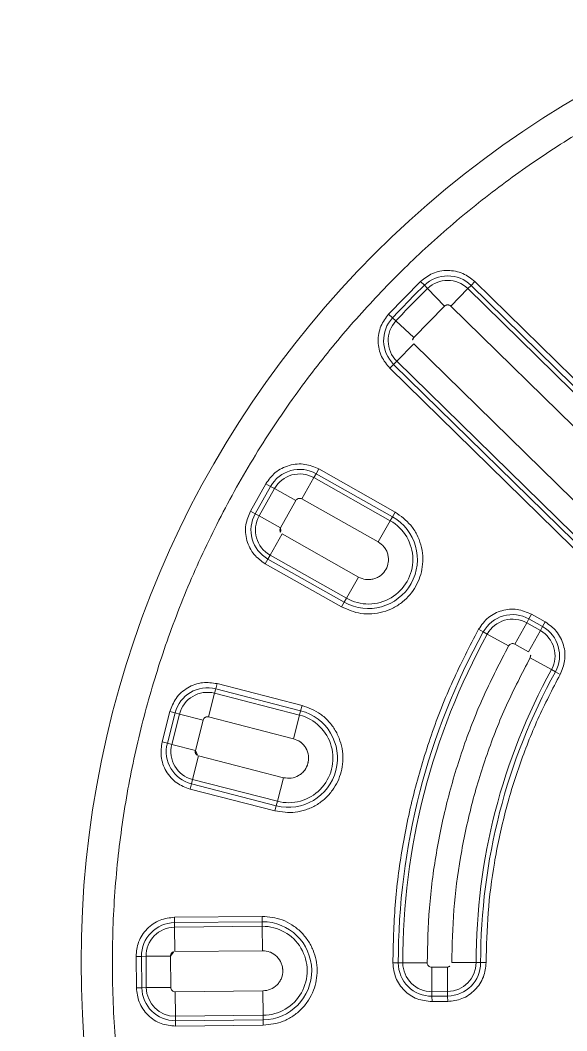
# Model space of a CAD drawing. Header units: metres. Extents: x 859577 to 860336, y 1645916 to 1646650.
# Drawn here: x 859953.9098 to 859954.015, y 1646454.4494 to 1646454.6439 of the extents above; entities that cross this region are included whole.
import ezdxf

# ---------------------------------------------------------------- set-up
doc = ezdxf.new("R2010")
doc.units = ezdxf.units.M
doc.layers.add('A-ACCESORIOS', color=30, linetype='Continuous', lineweight=20)
doc.layers.add('PISO', color=31, linetype='Continuous', lineweight=15)

# ---------------------------------------------------------------- blocks, each defined once
blk = doc.blocks.new('mu10-3')
at = {"layer": 'A-ACCESORIOS', "linetype": 'Continuous', "ltscale": 20}
for p, q in [((-0.7546466521228012, 0.3451187811086243), (-0.7546466521228012, 0.3461626168894441)), ((-0.754646652124336, 0.3461626168894441), (-0.6206626465744876, 0.3461626168894441)), ((-0.7546466521228012, 0.3451187811083969), (-0.7546466521226876, 0.3442489179575432)), ((-0.6206626465822751, 0.3451187811086243), (-0.7546466521228012, 0.3451187811086243)), ((-0.7546466521226876, 0.3442489179575432), (-0.6206626465746012, 0.3442489179575432)), ((-0.7546466521226876, 0.3442489179575432), (-0.7546466521226876, 0.3395516569430015)), ((-0.7621128233602121, 0.3300774043706269), (-0.7621128233603258, 0.3388739403898171)), ((-0.7610692896447517, 0.3388488301942516), (-0.7621128233603258, 0.3388739403890213)), ((-0.761069289644638, 0.3388488301942516), (-0.760199678214974, 0.3388279050319625)), ((-0.7601996782148603, 0.3388279050319056), (-0.7555037764940948, 0.3387149091555557)), ((-0.7555037764940948, 0.3302364356064231), (-0.7555037764940948, 0.3387149091555557)), ((-0.7546466521226876, 0.3395516569430015), (-0.6206626465744876, 0.3395516569430015)), ((-0.761069289644638, 0.3301025145676704), (-0.7621128233603258, 0.3300774043729007)), ((-0.761069289644638, 0.3301025145676704), (-0.7601996782148603, 0.3301234397299595)), ((-0.7601996782148603, 0.3301234397300163), (-0.7555037764940948, 0.3302364356064231)), ((-0.6206626465713612, 0.3293996878084045), (-0.7546466521226876, 0.329399687813634)), ((-0.7546466521228012, 0.3247024268043788), (-0.7546466521226876, 0.329399687813634)), ((-0.6206626465713612, 0.3247024268429755), (-0.7546466521228012, 0.3247024268043788)), ((-0.7546466521228012, 0.3238325636534114), (-0.7546466521228012, 0.3247024268043219)), ((-0.7546466521228012, 0.3238325636535251), (-0.6206626465760223, 0.3238325636535251)), ((-0.7546466521228012, 0.3238325636535251), (-0.7546466521228012, 0.3227887278725348)), ((-0.6206626465744876, 0.3227887278725348), (-0.7546466521235402, 0.3227887278725348)), ((-0.7020259918285205, 0.3080830245031621), (-0.6991152351214964, 0.3088629594121812)), ((-0.7017558272477231, 0.3070747565640772), (-0.7020259918277816, 0.3080830245033326)), ((-0.6988450705413243, 0.307854691472869), (-0.7017558272477231, 0.3070747565640772)), ((-0.6988450705413243, 0.307854691472869), (-0.6991152351214964, 0.3088629594121812)), ((-0.6988450705415516, 0.3078546914728122), (-0.6986199333913987, 0.3070144681901184)), ((-0.7017558272477231, 0.3070747565640772), (-0.7015306900976839, 0.3062345332813265)), ((-0.7015306900976839, 0.3062345332813265), (-0.6986199333913987, 0.3070144681901184)), ((-0.7015306900976839, 0.3062345332813265), (-0.7003149494872787, 0.3016973275546206)), ((-0.6986199333915124, 0.3070144681901184), (-0.6974041927811072, 0.3024772624633556)), ((-0.7508575952776368, 0.299366064398896), (-0.7345581297910826, 0.3037334930131124)), ((-0.7342879652449597, 0.3027252250648189), (-0.7345581298249044, 0.3037334930040174)), ((-0.6909933844995066, 0.3033729444191522), (-0.6899878272157025, 0.3036530295613034)), ((-0.734287965244846, 0.3027252250647052), (-0.7505874306972373, 0.2983577964596975)), ((-0.7503622935471981, 0.2975175731770037), (-0.7340628280948067, 0.3018850017820114)), ((-0.7342879652449597, 0.3027252250648189), (-0.7340628280948067, 0.3018850017820114)), ((-0.7340628280948067, 0.3018850017820114), (-0.7328470874844015, 0.2973477960552486)), ((-0.7003149494872787, 0.3016973275546206), (-0.6974041927811072, 0.3024772624633556)), ((-0.6918313489025536, 0.3031395401340546), (-0.6963563566793596, 0.3018791569945165)), ((-0.6918313489025536, 0.3031395401340546), (-0.6909933844995066, 0.3033729444191522)), ((-0.7054443375634492, 0.2993800008217136), (-0.7009190314001899, 0.3006393122078634)), ((-0.7505874306972373, 0.2983577964596975), (-0.7508575952772958, 0.2993660643990097)), ((-0.7505874306972373, 0.2983577964596975), (-0.7503622935471981, 0.2975175731770037)), ((-0.7062823572233583, 0.299146795009392), (-0.7072879808152379, 0.2988669480347426)), ((-0.706282357223472, 0.299146795009392), (-0.7054443375635628, 0.2993800008217136)), ((-0.7503622935471981, 0.2975175731770037), (-0.7491465529367929, 0.2929803674501841)), ((-0.7491465529367929, 0.2929803674501841), (-0.7328470874844015, 0.2973477960552486)), ((-0.754290012556794, 0.2907145642945466), (-0.749752806830088, 0.2919303049048949)), ((-0.7481930108997403, 0.2861090672437285), (-0.7497528068299744, 0.2919303049049518)), ((-0.7551302358396015, 0.2904894271444505), (-0.7561385037788568, 0.290219262564392)), ((-0.7545787078483386, 0.2843980249023161), (-0.7561385037786295, 0.2902192625637667)), ((-0.7551302358396015, 0.2904894271444505), (-0.7542900125569076, 0.2907145642945466)), ((-0.7551302358393741, 0.2904894271438252), (-0.7535704399090832, 0.2846681894828862)), ((-0.7527302166265031, 0.2848933266328686), (-0.754290012556794, 0.2907145642945466)), ((-0.7308434829421344, 0.289870241944584), (-0.7471429483547922, 0.2855028133500923)), ((-0.7296277423891411, 0.2853330364316093), (-0.7308434829421344, 0.289870241944584)), ((-0.7481930108997403, 0.2861090672437285), (-0.7527302166265031, 0.2848933266329823)), ((-0.7545787078483386, 0.2843980249023161), (-0.7535704399090832, 0.2846681894824883)), ((-0.7527302166263894, 0.2848933266329254), (-0.7535704399091969, 0.2846681894828862)), ((-0.745927207744046, 0.2809656076233296), (-0.7471429483547922, 0.2855028133500923)), ((-0.7296277423891411, 0.2853330364316093), (-0.745927207744046, 0.2809656076233864)), ((-0.7457020705940067, 0.2801253843406357), (-0.7294026051371247, 0.2844928129468371)), ((-0.7294026051371247, 0.2844928129467803), (-0.7296277423891411, 0.2853330364316093)), ((-0.7294026051371247, 0.2844928129468371), (-0.7291324405570663, 0.2834845450075818)), ((-0.7291324405528599, 0.2834845450087187), (-0.7454319060132093, 0.2791171164015509)), ((-0.7457020705940067, 0.2801253843406926), (-0.745927207744046, 0.2809656076233296)), ((-0.7457020705940067, 0.2801253843406357), (-0.7454319060139483, 0.2791171164013235)), ((-0.7359258600911289, 0.2561674914092578), (-0.7213121591266258, 0.2646047155950555)), ((-0.7207902412662861, 0.2637007272739424), (-0.721312159156696, 0.2646047155776046)), ((-0.7207902412662861, 0.2637007272738856), (-0.7354039422002643, 0.2552635031057093)), ((-0.7349690106248659, 0.2545101795192295), (-0.7203553096908308, 0.2629474036874626)), ((-0.7207902412662861, 0.2637007272739424), (-0.7203553096908308, 0.2629474036874626)), ((-0.7203553096908308, 0.2629474036874626), (-0.7180066791835316, 0.258879456320642)), ((-0.7326203801176234, 0.2504422321524657), (-0.7180066791835316, 0.258879456320642)), ((-0.7354039422002643, 0.2552635031057093), (-0.7359258600907879, 0.2561674914094283)), ((-0.7354039422002643, 0.2552635031057093), (-0.7349690106248659, 0.2545101795192295)), ((-0.7349690106248659, 0.2545101795192295), (-0.7326203801176234, 0.2504422321524657)), ((-0.6620968740214721, 0.253322720109793), (-0.6627179902632179, 0.2527137237917714)), ((-0.6620968740213584, 0.253322720109793), (-0.6613515345312067, 0.2540535156913961)), ((-0.7141360123777076, 0.2521752647125481), (-0.7287497132939507, 0.2437380405546605)), ((-0.7117873819984197, 0.2481073175261486), (-0.7141360123777076, 0.2521752647125481)), ((-0.6627179902632179, 0.2527137237917714), (-0.6660720179689292, 0.2494251436745003)), ((-0.737002147591852, 0.2469224090597208), (-0.7329342002250883, 0.249271039567077)), ((-0.7299209058793963, 0.2440518606620117), (-0.7329342002250883, 0.249271039567077)), ((-0.7117873819586293, 0.2481073175490565), (-0.7264010828968139, 0.2396700933786065)), ((-0.7259661512111961, 0.2389167696013033), (-0.7113524502731252, 0.2473539937717533)), ((-0.7113524502731252, 0.2473539937717533), (-0.7117873819586293, 0.2481073175490565)), ((-0.7113524502731252, 0.2473539937717533), (-0.7108305323826585, 0.2464500054680343)), ((-0.666077961489691, 0.248218638256958), (-0.6682087832870707, 0.2460878164595783)), ((-0.6627564963733334, 0.2448971731406004), (-0.666077961489691, 0.248218638256958)), ((-0.7377554711783318, 0.2464874774843224), (-0.7386594594820508, 0.2459655595938557)), ((-0.7356461651360178, 0.2407463806884493), (-0.7386594594817097, 0.2459655595932873)), ((-0.7377554711784455, 0.2464874774843224), (-0.737002147591852, 0.2469224090597777)), ((-0.7377554711779908, 0.246487477483754), (-0.7347421768324693, 0.241268298579314)), ((-0.7339888532460463, 0.2417032301547124), (-0.737002147591852, 0.2469224090597777)), ((-0.7108305323787931, 0.2464500054702512), (-0.7254442333200473, 0.2380127812979254)), ((-0.6727803411446871, 0.2428042994461634), (-0.6694270924114107, 0.2460936738503392)), ((-0.6682087832870707, 0.2460878164595783), (-0.6648873181707131, 0.2427663513432208)), ((-0.7299209058793963, 0.2440518606620117), (-0.7339888532460463, 0.2417032301547692)), ((-0.7264010827865377, 0.2396700931877831), (-0.728749713293837, 0.2437380405545468)), ((-0.6627564963733334, 0.2448971731406004), (-0.6648873181707131, 0.2427663513432208)), ((-0.664272232038229, 0.2421512652102251), (-0.6621414102405652, 0.2442820870080027)), ((-0.6614033068810272, 0.2435439836491469), (-0.6635341286791459, 0.2414131618510282)), ((-0.6621414102405652, 0.2442820870080027), (-0.6627564963733334, 0.2448971731406004)), ((-0.6621414102405652, 0.2442820870080027), (-0.6614033068813683, 0.2435439836488058)), ((-0.7356461651360178, 0.2407463806884493), (-0.7347421768323557, 0.2412682985789729)), ((-0.73398885324616, 0.2417032301546556), (-0.734742176832583, 0.2412682985792571)), ((-0.6734013131323309, 0.242195156038008), (-0.6741464795175602, 0.2414641839481533)), ((-0.6734013131323309, 0.2421951560379512), (-0.6727803411446871, 0.2428042994461634)), ((-0.6648873181707131, 0.2427663513431639), (-0.664272232038229, 0.2421512652103956)), ((-0.6635341286791459, 0.2414131618510282), (-0.664272232038229, 0.2421512652102251)), ((-0.7259661512111961, 0.2389167696013033), (-0.7264010827866514, 0.2396700931877263)), ((-0.7259661512111961, 0.2389167696013033), (-0.7254442333206725, 0.2380127812975843)), ((-0.7103222980321107, 0.2183054915424805), (-0.6983902611597159, 0.2302375284149321)), ((-0.6976521578253028, 0.2294994250310083), (-0.698390261184386, 0.2302375283901483)), ((-0.6976521578251891, 0.2294994250309514), (-0.7095841946727433, 0.217567388183511)), ((-0.7089691085400318, 0.2169523020508564), (-0.6970370716926482, 0.2288843388982968)), ((-0.6976521578253028, 0.2294994250310083), (-0.6970370716926482, 0.2288843388982968)), ((-0.6970370716925345, 0.2288843388982968), (-0.6937156065761201, 0.2255628737818824)), ((-0.7056476434235606, 0.213630836934442), (-0.6937156065761201, 0.2255628737818824)), ((-0.6882416570733767, 0.2200889242496942), (-0.7001736939062084, 0.2081568874169761)), ((-0.6849201921282884, 0.2167674592751041), (-0.6882416570733767, 0.2200889242496942)), ((-0.7095841946727433, 0.217567388183511), (-0.7103222980318833, 0.2183054915427078)), ((-0.7095841946727433, 0.217567388183511), (-0.7089691085400318, 0.2169523020508564)), ((-0.7089691085400318, 0.2169523020508564), (-0.7056476434235606, 0.213630836934442)), ((-0.6849201921282884, 0.2167674592751041), (-0.6968522287896235, 0.2048354223005617)), ((-0.6962371426569689, 0.2042203361679071), (-0.6843051058064589, 0.2161523730184172)), ((-0.6843051058063452, 0.2161523730183603), (-0.6849201921282884, 0.2167674592751041)), ((-0.6843051058064589, 0.2161523730184172), (-0.6835670024471483, 0.2154142696592203)), ((-0.6835670024440788, 0.2154142696623467), (-0.6954990392973173, 0.2034822328091082)), ((-0.7089691085400318, 0.2090968640317215), (-0.7056476434235606, 0.2124183291481359)), ((-0.7013862016924008, 0.2081568874169193), (-0.7056476434235606, 0.2124183291481359)), ((-0.7095841946727433, 0.2084817778990669), (-0.7103222980317696, 0.20774367453987)), ((-0.7095841946727433, 0.2084817778990669), (-0.7089691085400318, 0.2090968640317215)), ((-0.7095841946721748, 0.2084817778986121), (-0.705322752941413, 0.2042203361679071)), ((-0.7047076668086447, 0.2048354223005617), (-0.7089691085400318, 0.2090968640317783)), ((-0.7013862016925145, 0.2081568874169193), (-0.7047076668087584, 0.2048354223005049)), ((-0.6968522287896235, 0.2048354223005617), (-0.7001736939060947, 0.2081568874169193)), ((-0.7060608563002688, 0.2034822328083123), (-0.7103222980313717, 0.2077436745394152)), ((-0.7047076668086447, 0.2048354223006186), (-0.7053227529413562, 0.2042203361679071)), ((-0.6962371426570826, 0.2042203361678503), (-0.6968522287897372, 0.204835422300448)), ((-0.7060608563002688, 0.2034822328082555), (-0.7053227529412425, 0.2042203361675661)), ((-0.6962371426569689, 0.2042203361679071), (-0.695499039297772, 0.2034822328087103))]:
    blk.add_line(p, q, dxfattribs=at)
for centre, radius in [((0, 0), 0.6689513447619461), ((-0.579328858459462, 0.334475672380961), 0.1928508381295697)]:
    blk.add_circle(centre, radius, dxfattribs=at)
for centre, radius, start, end in [((-0.7546466521228012, 0.3386942844650207), 0.006424496643359188, 89.99999999961243, 178.6215772607198), ((-0.7546466521228012, 0.3386942844650207), 0.005554633492568871, 89.99999999915973, 178.6215772609121), ((-0.579328858459462, 0.334475672380961), 0.1817930384712081, 178.6215772611075, 181.3784227389575), ((-0.579328858459462, 0.334475672380961), 0.180923175320396, 178.6215772611075, 181.3784227389575), ((-0.7546466521228012, 0.3302570602968444), 0.006424496643352632, 181.3784227390227, 269.9999999996124), ((-0.7546466521228012, 0.3302570602968444), 0.005554633492477155, 181.3784227385698, 270), ((-0.7546466521226876, 0.3302570602967307), 0.0008573724831364588, 181.378422730308, 269.9999999960624), ((-0.6971822884549965, 0.3016491042441771), 0.006424496643350875, 15.56449957117643, 104.9999999989121), ((-0.7000930451612817, 0.3008691693353285), 0.006424496643354888, 104.9999999995868, 195.5509294464662), ((-0.7000930451612817, 0.3008691693353285), 0.005554633492431575, 104.9999999993806, 195.5509294464662), ((-0.6971822884549965, 0.3016491042441771), 0.00555463349247565, 15.56449957117643, 104.9999999999779), ((-0.7318452851932307, 0.2936090190052028), 0.00943779098921523, 285.000000027842, 104.9999999997716), ((-0.7318452851932307, 0.2936090190052028), 0.008567927838289054, 284.9999997222508, 104.9999999997716), ((-0.6971822884549965, 0.3016491042441771), 0.0008573724779998466, 15.56449957011431, 104.9999999985045), ((-0.579328858459462, 0.334475672380961), 0.1167851169459323, 195.5644995711154, 224.4355004289282), ((-0.579328858459462, 0.334475672380961), 0.1159152537950926, 195.5644995711154, 224.4355004289282), ((-0.7489246486108527, 0.2921522092309488), 0.006424496643359477, 104.9999999991175, 194.9999999998529), ((-0.579328858459462, 0.334475672380961), 0.1317775414275717, 195.5509294465269, 224.4490705534309), ((-0.579328858459462, 0.334475672380961), 0.1309076782767443, 195.5509294465269, 224.4490705534309), ((-0.7489246486108527, 0.2921522092309488), 0.005554633492497636, 104.9999999991175, 194.9999999999138), ((-0.7473648526813008, 0.2863309715698961), 0.0008573724786474919, 195.000000024693, 285.0000000250397), ((-0.7473648526804482, 0.2863309715693845), 0.006424496643329565, 195.0000000035147, 285.0000000001801), ((-0.7473648526804482, 0.2863309715693845), 0.005554633492557757, 195.0000000003854, 284.9999999999779), ((-0.7160713457716383, 0.2555273605216826), 0.009437790989218328, 300.0000000279315, 120.0000000000034), ((-0.7160713457716383, 0.2555273605216826), 0.008567927838286119, 299.9999997244174, 120.0000000000034), ((-0.7321916938786899, 0.2496997258060674), 0.006424496643352498, 120.0000000000034, 210.0000000000033), ((-0.7321916938786899, 0.2496997258060674), 0.005554633492505058, 120.0000000000034, 210.0000000000033), ((-0.6666842153827588, 0.2488248921501395), 0.006424496643351562, 315.00000000073, 44.43550042892826), ((-0.6666842153827588, 0.2488248921501395), 0.005554633492546549, 314.9999999998619, 44.43550042920233), ((-0.6666842153827588, 0.2488248921500258), 0.0008573724780661785, 315.000000002782, 44.43550043458693), ((-0.6688150371802521, 0.2466940703527598), 0.0008573724779945445, 224.449070554891, 315.00000000073), ((-0.7291783995328842, 0.2444805469010021), 0.006424496643345276, 210.0000000035579, 300.0000000000034), ((-0.7291783995328842, 0.2444805469010021), 0.005554633492523834, 210.0000000002937, 300.0000000000034), ((-0.6688150371802521, 0.246694070352703), 0.006424496643345747, 224.4490705574475, 314.9999999989499), ((-0.6688150371802521, 0.246694070352703), 0.005554633492491337, 224.4490705537511, 315.0000000005942), ((-0.6909786318174156, 0.2228258990230643), 0.009437790989216465, 315.0000000272855, 134.99999999959), ((-0.6909786318174156, 0.2228258990230643), 0.008567927838281145, 314.9999997218798, 134.99999999959), ((-0.7050413895304928, 0.2130245830412605), 0.006424496643352046, 134.9999999998618, 225.0000000003177), ((-0.7050413895304928, 0.2130245830412605), 0.005554633492485765, 134.9999999998618, 225.000000000138), ((-0.7007799477993331, 0.2087631413100439), 0.005554633492583626, 225.0000000006839, 315.000000000046), ((-0.7007799477993331, 0.2087631413100439), 0.006424496643328792, 225.0000000037861, 315.0000000008659)]:
    blk.add_arc(centre, radius, start, end, dxfattribs=at)
for points, knots in [([(-0.672740983178528, 0.4962702184372461), (-0.6765760431772492, 0.4939482623437357), (-0.6843433207395719, 0.4892455256272115), (-0.6954378667984997, 0.4810443969461744), (-0.7061731262198805, 0.4718909093039656), (-0.7163784600462577, 0.4617193601637837), (-0.7254126340892526, 0.4511998900514413), (-0.7332949351330171, 0.4405425831822072), (-0.7400866955664469, 0.4299405170527848), (-0.7461995032592768, 0.4188064081386642), (-0.7515770700158555, 0.4072002977451348), (-0.7561692673974107, 0.3951888736306159), (-0.7599302050458618, 0.382867856073176), (-0.7628336462241236, 0.3703170742339807), (-0.764862475932091, 0.3576187903365167), (-0.7660084261980842, 0.3448788124724729), (-0.7662816182099732, 0.3321799942198709), (-0.765700949795928, 0.3196024175481398), (-0.7642030896064398, 0.3064318429244963), (-0.7616400109694155, 0.2928040618430714), (-0.7578840275755283, 0.2788949383502199), (-0.7531774205294823, 0.2655921706245863), (-0.7476206367554141, 0.2529706852422464), (-0.74126320698673, 0.2409829874510478), (-0.7340603077843184, 0.2294835004457241), (-0.7259083266615107, 0.2183605778312767), (-0.7167411396920329, 0.2076331110409342), (-0.7065733662035427, 0.1974255974051857), (-0.6960528912290442, 0.1883920035012352), (-0.6853958157945499, 0.1805095688429219), (-0.6747936905193228, 0.1737178425556181), (-0.6636595976486319, 0.1676050256027111), (-0.6520534828959512, 0.1622274613555419), (-0.6400420599700851, 0.1576352633173883), (-0.6277210420475399, 0.1538743257667647), (-0.6151702604749971, 0.1509708848554965), (-0.6024719758761421, 0.148942053984797), (-0.5897320005328766, 0.1477961080722707), (-0.5770331730147973, 0.147522900016952), (-0.5644556304966386, 0.1481036275851579), (-0.5512849222305363, 0.1496012563013664), (-0.5376577213765472, 0.1521653399070146), (-0.5237464177401989, 0.1559175472342531), (-0.5104515542666945, 0.1606377774272119), (-0.4978016922568145, 0.1661454109303122), (-0.4898451922272216, 0.17052080859429), (-0.4859167337404529, 0.1726811263246759)], [0, 0, 0, 0, 0.02291043124393901, 0.04640127627856701, 0.07043889536440079, 0.09498252486860091, 0.119987007813452, 0.141257141346503, 0.1627018157893436, 0.1843088610492794, 0.2061448528974917, 0.2280462251742267, 0.2499999996147195, 0.271952791039605, 0.2938541685496898, 0.3156911381893611, 0.3372972159685447, 0.3587419054823088, 0.3800129914506222, 0.4050168025324468, 0.4295600826501583, 0.4535976939681217, 0.4770894055705904, 0.4999999997767688, 0.5229099078263222, 0.546401276719155, 0.5704388958051744, 0.594982525314208, 0.6199870082600594, 0.6412571417913686, 0.6627018162343637, 0.6843088614958872, 0.7061448533414498, 0.7280462256163863, 0.7500000000613232, 0.771952791484074, 0.7938541689949458, 0.8156911386359668, 0.8372972164167378, 0.8587419059311827, 0.8800129918972293, 0.9050168029778312, 0.9295600830954692, 0.9535976944176973, 0.9770892313843614, 1, 1, 1, 1]), ([(-0.7621128233603258, 0.3388739403898171), (-0.7619936509048557, 0.3397976428133234), (-0.7618104726713, 0.3412174522614464), (-0.7608648122503041, 0.3429132959922185), (-0.7599009405479933, 0.3440765259608725), (-0.7587148605916809, 0.3450121364332404), (-0.7569967590861211, 0.3459167285002422), (-0.7555729540229095, 0.3460656992233453), (-0.754646652124336, 0.3461626168894441)], [0, 0, 0, 0, 0.2397864522089754, 0.3685722389881758, 0.4999999999993517, 0.6314277610106378, 0.7602135477901426, 1, 1, 1, 1]), ([(-0.7555037764940948, 0.3387149091555557), (-0.7554900364909258, 0.3388209154114747), (-0.7554688269195822, 0.3389845505437279), (-0.7553603629338568, 0.3391794037681848), (-0.7552495068744633, 0.3393121168244306), (-0.7551142821216672, 0.3394195784610474), (-0.7549168475259762, 0.3395232283903056), (-0.754752958567849, 0.3395404719327075), (-0.7546466521228012, 0.3395516569430015)], [0, 0, 0, 0, 0.2397734715744159, 0.3701230970642537, 0.4999998068253165, 0.6303495577136615, 0.7602265284271956, 1, 1, 1, 1]), ([(-0.7546466521235402, 0.3227887278725348), (-0.755572954022, 0.3228856455385198), (-0.7569967590851547, 0.3230346162614524), (-0.7587148605907714, 0.3239392083281132), (-0.7599009405471406, 0.3248748188001969), (-0.760864812249622, 0.3260380487686803), (-0.7618104726707315, 0.3277338924991682), (-0.7619936509046283, 0.3291537019471775), (-0.7621128233602121, 0.3300774043706269)], [0, 0, 0, 0, 0.2397864522121538, 0.3685722389912043, 0.5000000000014149, 0.631427761011406, 0.760213547789804, 1, 1, 1, 1]), ([(-0.6991152351214964, 0.3088629594121812), (-0.6981874501836387, 0.3090094872742952), (-0.6967606931614796, 0.3092348192965346), (-0.6948511349025353, 0.3087937043290481), (-0.6934530356365372, 0.308182476600507), (-0.6922157888956235, 0.3072894472642815), (-0.6908649379918756, 0.3058695187467606), (-0.6903334444021425, 0.3045264161129921), (-0.6899878272161573, 0.3036530295629518)], [0, 0, 0, 0, 0.2395925132967187, 0.3684477802053461, 0.5000000000020617, 0.631552219798431, 0.7604074867061207, 1, 1, 1, 1]), ([(-0.7345581297910826, 0.3037334930131124), (-0.7332483612241845, 0.3039394918324092), (-0.7312335212840821, 0.3042563834262637), (-0.7285374075912614, 0.3036256640747297), (-0.7265675199028578, 0.3027529957900583), (-0.7248178077675789, 0.3014833659180454), (-0.7229632326923365, 0.2994539223711286), (-0.7214762710663649, 0.2963873879529046), (-0.7212307504082673, 0.292988210431588), (-0.7218221377700047, 0.2903033732282552), (-0.7227026179972427, 0.2883289854402165), (-0.7239722566401952, 0.2865882886956115), (-0.7259917999184609, 0.2846940128732172), (-0.7278951482899743, 0.2839610290784549), (-0.7291324405528599, 0.2834845450087187)], [0, 0, 0, 0, 0.1197284222119021, 0.1841803301285541, 0.250000000000202, 0.3158196698718503, 0.3802715777885022, 0.5000000000004065, 0.6197284222121967, 0.6841803301287159, 0.7500000000002025, 0.8158196698716905, 0.8802715777882079, 1, 1, 1, 1]), ([(-0.6899878272161573, 0.3036530295629518), (-0.6890540634274771, 0.3005886855564199), (-0.6871824457845719, 0.2944465751251073), (-0.6834018170630998, 0.2855557708332981), (-0.6789326938524027, 0.2769695933499179), (-0.6737313545671668, 0.2688060549156148), (-0.6679220935607759, 0.2610864631845402), (-0.6635385277113528, 0.2563944136476266), (-0.6613515345308656, 0.2540535156909414)], [0, 0, 0, 0, 0.1659813470013849, 0.3326897243365949, 0.4999999912393961, 0.6673002404205328, 0.8340136477114732, 1, 1, 1, 1]), ([(-0.6963563566793596, 0.3018791569945165), (-0.6953688387506531, 0.2986383627510918), (-0.6933894741513313, 0.2921425683826442), (-0.6893911596110911, 0.2827401320106446), (-0.6846647920343685, 0.2736597206315992), (-0.6791641619603297, 0.2650264360121923), (-0.6730204834647111, 0.2568626449324825), (-0.6683847938284089, 0.251900693617813), (-0.6660720179689292, 0.2494251436745003)], [0, 0, 0, 0, 0.1659859473072819, 0.3326994868454395, 0.5000000082839494, 0.6673100022864603, 0.8340187856031306, 1, 1, 1, 1]), ([(-0.6694270924114107, 0.2460936738503392), (-0.6718327479807726, 0.2486675155222997), (-0.676654629656241, 0.2538265084185127), (-0.683044322077933, 0.2623153629956505), (-0.6887648692487573, 0.2712929842283529), (-0.6936794049125865, 0.2807358503364412), (-0.6978360189943942, 0.2905139544245117), (-0.6998928635991319, 0.2972691291648744), (-0.7009190314001899, 0.3006393122078634)], [0, 0, 0, 0, 0.1659843794565552, 0.3326981002157492, 0.5000000079808509, 0.6673110245986625, 0.8340201717062873, 1, 1, 1, 1]), ([(-0.7561385037786295, 0.2902192625637667), (-0.7562852987521183, 0.2911525592845123), (-0.7565111160324136, 0.2925882659861827), (-0.7560615866947273, 0.2945088012940005), (-0.7554402248496217, 0.2959139789257961), (-0.7545339862462583, 0.2971546828845817), (-0.7530955185497987, 0.2985042543649001), (-0.7517392514338326, 0.2990265442145983), (-0.7508575952776368, 0.299366064398896)], [0, 0, 0, 0, 0.2394568443936308, 0.3683606602373626, 0.499999999999594, 0.6316393397618856, 0.7605431556058063, 1, 1, 1, 1]), ([(-0.6741464795172192, 0.2414641839478122), (-0.6766780640444381, 0.2441727762840173), (-0.6817523637729437, 0.2496018698845432), (-0.6884768400936423, 0.2585353041041571), (-0.6944969807448729, 0.2679831038417433), (-0.6996689838052816, 0.2779206821305706), (-0.7040434300430434, 0.2882109257209891), (-0.7062080466199063, 0.2953201387255717), (-0.7072879808152379, 0.2988669480351405)], [0, 0, 0, 0, 0.1659797180141035, 0.3326892027472553, 0.4999999924162323, 0.6673021266038077, 0.8340159573392875, 1, 1, 1, 1]), ([(-0.7328470874844015, 0.2973477960552486), (-0.7323635027218529, 0.2974235488956083), (-0.7316166966029414, 0.2975405349735638), (-0.73062040277307, 0.297308499065764), (-0.7298967870381716, 0.2969844455951716), (-0.7292512267672464, 0.2965198699981215), (-0.7285670831270181, 0.2957693170521338), (-0.7280157627270682, 0.2946351353718342), (-0.7279261152406207, 0.2933770298908485), (-0.7281434055243494, 0.2923849629638084), (-0.7284703378801396, 0.2916596914312777), (-0.7289349186665959, 0.2910174530111362), (-0.7296817625855283, 0.2903184367581275), (-0.7303868080258553, 0.2900464283430324), (-0.7308434829019461, 0.2898702419553274)], [0, 0, 0, 0, 0.11972147254537, 0.1848873975501686, 0.2500000240028384, 0.3151659249980336, 0.380278527459783, 0.5000000000051554, 0.6197214725495555, 0.6848873975540574, 0.7500000240040541, 0.8151659249979284, 0.8802785274572332, 1, 1, 1, 1]), ([(-0.7497528068299744, 0.2919303049049518), (-0.7497695874914712, 0.292037428751712), (-0.7497955152138616, 0.2922029453110326), (-0.7497440665123918, 0.2924235722253457), (-0.7496722783191103, 0.2925841010203385), (-0.7495692120909325, 0.2927263279185013), (-0.7494038217294587, 0.2928811176369663), (-0.7492477170071083, 0.2929413401162151), (-0.7491465529367929, 0.2929803674501841)], [0, 0, 0, 0, 0.2394429600875019, 0.369962208490303, 0.5000002166971127, 0.6305192480160303, 0.7605570399125129, 1, 1, 1, 1]), ([(-0.7454319060132093, 0.2791171164015509), (-0.7463652027339549, 0.2789703214280621), (-0.7478009094356821, 0.2787445041478236), (-0.749721444743443, 0.2791940334855099), (-0.751126622375125, 0.2798153953305587), (-0.7523673263340243, 0.2807216339338083), (-0.7537168978142859, 0.2821601016301543), (-0.7542391876640409, 0.2835163687462341), (-0.7545787078483386, 0.2843980249023161)], [0, 0, 0, 0, 0.239456844394441, 0.368360660238198, 0.5000000000002568, 0.6316393397622709, 0.76054315560591, 1, 1, 1, 1]), ([(-0.7213121591266258, 0.2646047155950555), (-0.7201003362590086, 0.2651426882246142), (-0.7182361679047062, 0.2659702609486203), (-0.7154686798780858, 0.2660588384093217), (-0.7133400513127413, 0.2657257500259789), (-0.7113213547815462, 0.2649522405667994), (-0.7090047141785476, 0.263471947981941), (-0.7067747420314276, 0.2608947571782778), (-0.705657815406596, 0.2576749492445742), (-0.7055341647314322, 0.2549285333382159), (-0.7058736341605254, 0.2527935361309801), (-0.7066494854464622, 0.2507835455284066), (-0.7081099397968842, 0.2484311193265398), (-0.7097587229794158, 0.2472304885409358), (-0.7108305323787931, 0.2464500054702512)], [0, 0, 0, 0, 0.1197284222117148, 0.1841803301283477, 0.249999999999999, 0.3158196698716524, 0.3802715777882855, 0.5000000000000007, 0.6197284222117155, 0.6841803301283472, 0.7499999999999996, 0.8158196698716532, 0.8802715777882849, 1, 1, 1, 1]), ([(-0.7180066791835316, 0.258879456320642), (-0.7175609430257737, 0.2590829103489227), (-0.7171107404291206, 0.2592884030607934), (-0.7165930395033229, 0.2593628042894238), (-0.7160737211939932, 0.2594315252238744), (-0.7155225995043111, 0.2593905410167849), (-0.7145505809662609, 0.2591238274321199), (-0.7138442722481386, 0.2587634775117635), (-0.7132904096543484, 0.2582316459578919), (-0.7130536147470821, 0.2579552735086281), (-0.7129317025257365, 0.2577975967470252), (-0.7128039953236112, 0.2576055279631646), (-0.7124911594002583, 0.2570837777063275), (-0.7122231452408414, 0.2563125388379603), (-0.7121803464517598, 0.2552961928553827), (-0.7123474374425314, 0.2542763161883386), (-0.7129098755835344, 0.2530805832625447), (-0.713729011799046, 0.2524757737365917), (-0.7141360123598588, 0.2521752647228368)], [0, 0, 0, 0, 0.1198617579027053, 0.121062816393837, 0.12964731239556, 0.2497882311724032, 0.2534196954740958, 0.379598792800712, 0.4398280329424737, 0.4429397470808812, 0.4698242377328969, 0.4891670480126063, 0.5000827335333291, 0.6206730154745564, 0.6856702283298968, 0.750670430258034, 0.8761167278754086, 1, 1, 1, 1]), ([(-0.7386594594817097, 0.2459655595932873), (-0.7390428075038358, 0.2468290616645845), (-0.7396325184843704, 0.2481574020338257), (-0.7396953776018904, 0.2501288434418711), (-0.7394588748811088, 0.251646961086351), (-0.738904633423374, 0.2530799408928601), (-0.7378644751269121, 0.2547558296756733), (-0.7366896002523617, 0.2556113506902307), (-0.7359258600911289, 0.2561674914092578)], [0, 0, 0, 0, 0.2394568443940357, 0.3683606602378088, 0.4999999999999899, 0.6316393397621761, 0.760543155605956, 1, 1, 1, 1]), ([(-0.6613515345308656, 0.2540535156909414), (-0.6607679681840182, 0.2533175091529074), (-0.659870553977953, 0.2521856708854671), (-0.6593162852617525, 0.2503058354273549), (-0.6591615225406144, 0.2487878336506242), (-0.6593312334330221, 0.2472714303049202), (-0.6599039957944797, 0.2453971468588065), (-0.660812517561169, 0.2442742050434958), (-0.6614033068810272, 0.2435439836491469)], [0, 0, 0, 0, 0.2395925132937699, 0.3684477802024581, 0.4999999999999604, 0.631552219797472, 0.7604074867061802, 1, 1, 1, 1]), ([(-0.7329342002250883, 0.249271039567077), (-0.7329781347910398, 0.249370170102452), (-0.733046017885556, 0.2495233362334943), (-0.7330534247033711, 0.2497497613717314), (-0.7330256305429543, 0.2499234004323512), (-0.7329628872413423, 0.2500874565691902), (-0.7328431949467245, 0.2502797781314143), (-0.7327079960885499, 0.2503783514545717), (-0.7326203801176234, 0.2504422321524657)], [0, 0, 0, 0, 0.239442960086134, 0.3699622084959179, 0.5000002166971401, 0.6305192480200872, 0.7605570399139585, 1, 1, 1, 1]), ([(-0.7299209058793963, 0.2440518606620117), (-0.7298570251813885, 0.2439642446910852), (-0.7297584518582312, 0.2438290458328538), (-0.7295661302960639, 0.2437093535382928), (-0.729402074159168, 0.2436466102366808), (-0.7292284350986051, 0.243618816076264), (-0.729002009960368, 0.2436262228940791), (-0.7288488438293257, 0.2436941059885385), (-0.728749713293837, 0.2437380405546037)], [0, 0, 0, 0, 0.2394429600860643, 0.3694807519806688, 0.4999997833030084, 0.6300377915068264, 0.7605570399139098, 1, 1, 1, 1]), ([(-0.7254442333200473, 0.2380127812979254), (-0.7263077353914014, 0.2376294332758562), (-0.7276360757605858, 0.2370397222952647), (-0.7296075171686311, 0.2369768631777447), (-0.7311256348131678, 0.2372133658984694), (-0.732558614619677, 0.2377676073562611), (-0.7342345034023765, 0.2388077656526661), (-0.7350900244169907, 0.2399826405272165), (-0.7356461651360178, 0.2407463806884493)], [0, 0, 0, 0, 0.2394568443948723, 0.3683606602388114, 0.5000000000009508, 0.6316393397629517, 0.7605431556064498, 1, 1, 1, 1]), ([(-0.6983902611597159, 0.2302375284149321), (-0.6973589677173209, 0.2310708129090244), (-0.6957725109415946, 0.2323526690495896), (-0.6931222483165129, 0.2331545069149001), (-0.6909799413933797, 0.2333836978555723), (-0.6888298312987899, 0.2331590222005957), (-0.686209000396957, 0.232328760071141), (-0.6833879866453003, 0.2304165441763075), (-0.6814757707575723, 0.2275955304199329), (-0.6806455086345409, 0.2249746995159398), (-0.6804208329850212, 0.2228245894209522), (-0.6806500239310367, 0.2206822824983874), (-0.6814518618028842, 0.2180320198752383), (-0.6827337179474284, 0.2164455631026385), (-0.6835670024440788, 0.2154142696623467)], [0, 0, 0, 0, 0.1197284222117975, 0.1841803301283821, 0.2499999999999615, 0.3158196698715408, 0.3802715777881262, 0.4999999999999236, 0.6197284222117402, 0.6841803301283522, 0.7499999999999616, 0.8158196698715713, 0.8802715777881822, 1, 1, 1, 1]), ([(-0.6937156065761201, 0.2255628737818824), (-0.6933377162374654, 0.2258747601851496), (-0.6929560388285267, 0.2261897721927539), (-0.6924752333416677, 0.2263956297285858), (-0.6919913964575812, 0.2265964180905371), (-0.691448446959896, 0.2266994708121501), (-0.6904405199466623, 0.2266934221896122), (-0.6896650126931263, 0.2265281570432762), (-0.6889923743750614, 0.226157797398173), (-0.6886921176051715, 0.2259521291434794), (-0.6885335496908169, 0.2258313782902519), (-0.6883604829466776, 0.2256789071470848), (-0.6879232677461573, 0.2252559029936378), (-0.6874647746420806, 0.2245803106237645), (-0.6871603844895731, 0.2236096729324117), (-0.6870578184880287, 0.2225813013894822), (-0.6872916135598643, 0.2212807423724712), (-0.6879263021617135, 0.2204845331783076), (-0.6882416570587111, 0.2200889242644166)], [0, 0, 0, 0, 0.1198617571610863, 0.1210629651198982, 0.1296476532463389, 0.2497882358044387, 0.2534197001828859, 0.3795987966330664, 0.4398280364012037, 0.4429397504224893, 0.4698242410068492, 0.4891670519006403, 0.5000827366217211, 0.6206730178187584, 0.6856702302722194, 0.7506704317980918, 0.8761167286404351, 1, 1, 1, 1]), ([(-0.7103222980313717, 0.2077436745394152), (-0.7109160745678764, 0.2084785357221222), (-0.711829491420076, 0.2096089855580203), (-0.7124004552477459, 0.2114969825922799), (-0.7125649289209264, 0.2130245830408057), (-0.7124004552480869, 0.2145521834892747), (-0.7118294914205308, 0.2164401805237048), (-0.7109160745685585, 0.2175706303597167), (-0.7103222980321107, 0.2183054915424805)], [0, 0, 0, 0, 0.2394568443946263, 0.3683606602384098, 0.5000000000004435, 0.6316393397624006, 0.7605431556059847, 1, 1, 1, 1]), ([(-0.7056476434235606, 0.2124183291481359), (-0.7057157378260399, 0.2125027107900337), (-0.705820950171983, 0.2126330884740355), (-0.7058867077466857, 0.212849881337263), (-0.7059048017451914, 0.2130247974483837), (-0.705886657222436, 0.2131995026693403), (-0.7058208198270108, 0.2134162496786303), (-0.705715740411506, 0.2135464562366565), (-0.7056476434235606, 0.2136308369344988)], [0, 0, 0, 0, 0.2394429600865174, 0.36996220849839, 0.5000002166926997, 0.6305192480121767, 0.7605570399073818, 1, 1, 1, 1]), ([(-0.6954990392973173, 0.2034822328091082), (-0.6962339004801379, 0.2028884562726034), (-0.6973643503159224, 0.2019750394204607), (-0.6992523473501819, 0.201404075592734), (-0.7007799477986509, 0.2012396019196103), (-0.7023075482471199, 0.2014040755925066), (-0.7041955452814364, 0.2019750394198923), (-0.7053259951176187, 0.2028884562718645), (-0.7060608563002688, 0.2034822328083123)], [0, 0, 0, 0, 0.239456844394265, 0.3683606602379361, 0.4999999999999571, 0.6316393397619694, 0.7605431556056668, 1, 1, 1, 1])]:
    blk.add_open_spline(points, degree=3, knots=knots, dxfattribs=at)
for points in [[(-0.7072879808152379, 0.2988669480351405), (-0.707442445671461, 0.2998460002026491), (-0.7077513753841913, 0.3018041045377799), (-0.706732451876519, 0.3046599891202391), (-0.7047909507772374, 0.3069891210066658), (-0.7029476448114451, 0.307718390004311), (-0.7020259918285205, 0.3080830245031621)], [(-0.7009190314001899, 0.3006393122078634), (-0.7009367641294375, 0.3007517084344613), (-0.700972229587876, 0.3009765008874865), (-0.7008552560891985, 0.3013043594645524), (-0.7006323697051471, 0.3015717462737939), (-0.7004207562266629, 0.3016554671276594), (-0.7003149494872787, 0.3016973275546206)], [(-0.6635341286791459, 0.2414131618510282), (-0.664310737909716, 0.2407973042037383), (-0.6658639563707425, 0.2395655889092154), (-0.6688517943028955, 0.2390487655787865), (-0.6718345246554804, 0.2395942942279135), (-0.6733758278967343, 0.2408408873745316), (-0.6741464795172192, 0.2414641839478122)], [(-0.7013862016924008, 0.2081568874169193), (-0.7012976470248304, 0.2080865586484606), (-0.7011205376899738, 0.2079459011115432), (-0.7007799477992194, 0.2078857026923515), (-0.7004393579085217, 0.2079459011116001), (-0.7002622485734378, 0.2080865586484606), (-0.700173693905981, 0.2081568874169193)]]:
    blk.add_open_spline(points, degree=3, dxfattribs=at)

msp = doc.modelspace()

# ---------------------------------------------------------------- linework, layer by layer
at = {"layer": 'PISO'}
msp.add_circle((859954.2940526693, 1646453.818140181), 0.9231527500999477, dxfattribs=at)

# ---------------------------------------------------------------- block references
at = {"layer": 'A-ACCESORIOS', "rotation": 315.5821386310157}
msp.add_blockref('mu10-3', (859954.2940526693, 1646453.818140181), dxfattribs=at)

doc.saveas('drawing.dxf')
